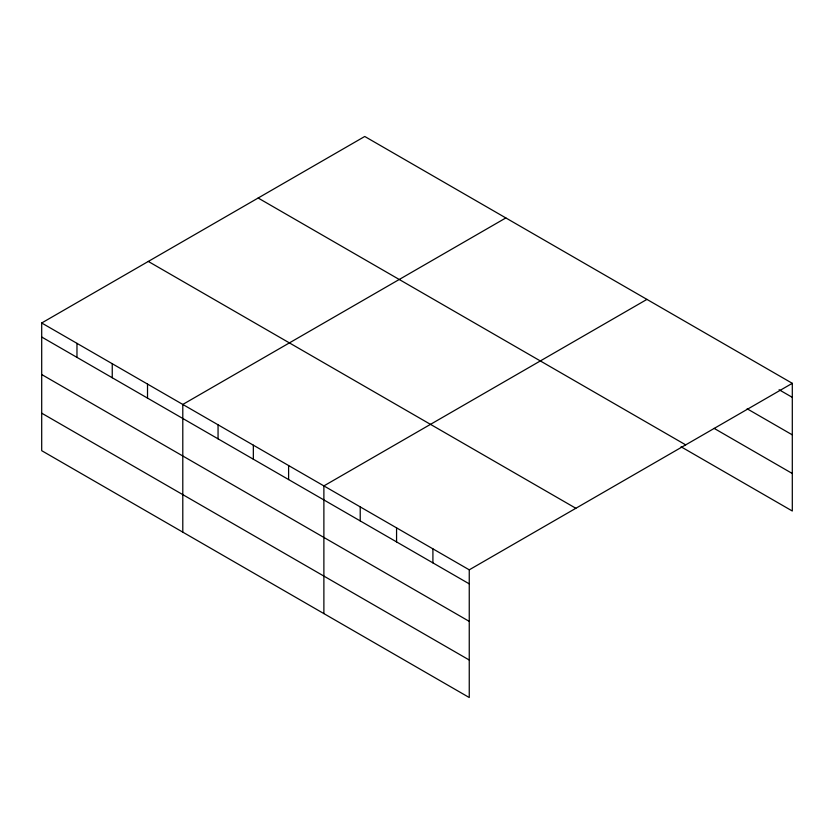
<?xml version="1.0" encoding="UTF-8"?>
<svg xmlns="http://www.w3.org/2000/svg" width="834" height="834" viewBox="0 0 834 834"><rect width="100%" height="100%" fill="white"/><g stroke="black" fill="none" stroke-linecap="round" stroke-linejoin="round"><path stroke-width="1.25" d="M41.7 322.987L469.25 569.831L469.25 697.526L41.7 450.683L41.7 322.987L364.75 136.474L792.3 383.317L792.3 511.013L681.076 446.795M505.842 217.935L182.792 404.448L182.792 532.134M646.934 299.396L323.884 485.909L323.884 613.595M469.25 569.831L792.3 383.317M779.081 389.728L792.3 397.349M747.149 408.796L792.3 434.858M714.112 428.363L792.3 473.503M258.144 198.023L685.694 444.866M148.306 261.438L575.856 508.281M41.7 337.019L469.25 583.863M41.7 374.529L469.25 621.372M41.7 413.174L469.25 660.017M432.909 548.855L432.909 562.887M396.567 527.87L396.567 541.902M360.225 506.884L360.225 520.916M288.606 465.539L288.606 479.571M253.338 445.179L253.338 459.211M218.06 424.819L218.06 438.851M147.514 384.088L147.514 398.12M112.246 363.718L112.246 377.75M76.968 343.358L76.968 357.39"/></g></svg>
